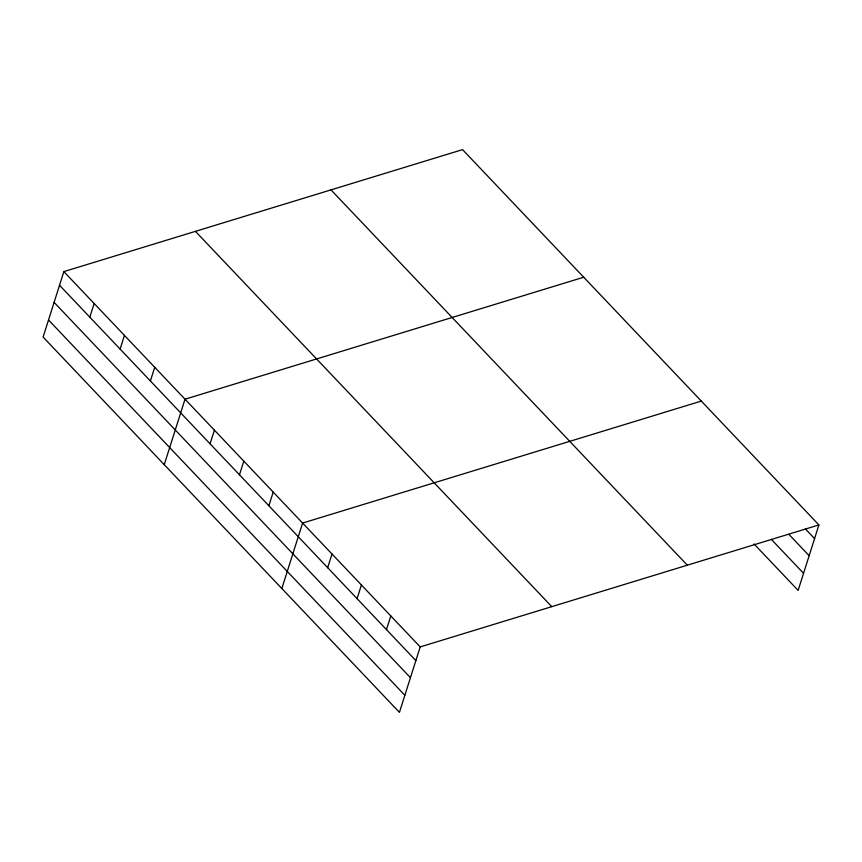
<?xml version="1.0" encoding="UTF-8"?>
<svg xmlns="http://www.w3.org/2000/svg" width="862" height="862" viewBox="0 0 862 862"><rect width="100%" height="100%" fill="white"/><g stroke="black" fill="none" stroke-linecap="round" stroke-linejoin="round"><path stroke-width="1.29" d="M63.863 271.605L43.1 337.064L399.44 712.368L420.203 646.909L818.9 524.936L462.56 149.632L63.863 271.605L420.203 646.909M89.82 317.173L94.152 303.499M120.109 349.067L124.44 335.404M150.397 380.972L154.729 367.309M164.254 464.672L185.018 399.203L583.714 277.23M210.08 443.833L214.422 430.17M239.474 474.8L243.817 461.138M268.879 505.757L273.211 492.094M281.842 588.52L302.605 523.062L701.312 401.089M327.668 567.692L332.01 554.018M357.073 598.648L361.404 584.986M386.467 629.616L390.798 615.942M818.9 524.936L798.137 590.395L754.034 543.954M805.377 528.923L814.568 538.599M788.935 534.408L809.138 555.699M771.404 539.44L803.556 573.305M330.997 189.877L687.326 565.192M195.437 231.35L551.777 606.654M59.532 285.268L415.861 660.572M54.112 302.357L410.441 677.672M48.52 319.974L404.86 695.278"/></g></svg>
